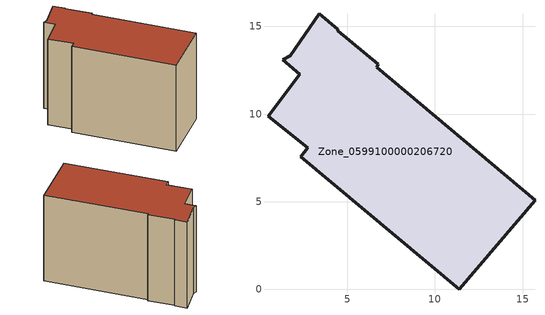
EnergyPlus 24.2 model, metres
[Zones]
Zone_0599100000206720
 floor ground (C_G): 4.45,14.74 6.78,12.83 6.67,12.68 15.71,5.09 11.38,0 2.35,7.56 2.75,8.07 0.48,9.87 2.29,12.28 1.31,13.1 1.75,13.34 3.39,15.73 4.45,14.83 z0
 wall outside (C_F): 3.39,15.73 1.75,13.34 1.31,13.1 2.29,12.28 0.48,9.87 2.75,8.07 2.35,7.56 11.38,0 15.71,5.09 6.67,12.68 6.78,12.83 4.45,14.74 4.45,14.83 3.39,15.73 z0:11
 roof outside (C_R): 4.45,14.83 3.39,15.73 1.75,13.34 1.31,13.1 2.29,12.28 0.48,9.87 2.75,8.07 2.35,7.56 11.38,0 15.71,5.09 6.67,12.68 6.78,12.83 4.45,14.74 z11
[BUILDING]
Pand.0599100000206720: North Axis=0; Terrain=City; Loads Convergence Tolerance Value=0.04; Temperature Convergence Tolerance Value=0.4; Solar Distribution=FullExterior; Maximum Number of Warmup Days=25; Minimum Number of Warmup Days=1
[Site:Location]
Rotterdam.The.Hague.AP_ZH_NLD Design_Conditions: Latitude=51.96; Longitude=4.45; Time Zone=1; Elevation=-4.5
[SITE:GROUNDTEMPERATURE:BUILDINGSURFACE]
18, 18, 18, 18, 18, 18, 18, 18, 18, 18, 18, 18
[MATERIAL] Thermal Absorptance=0.9; Solar Absorptance=0.7; Visible Absorptance=0.7
Name | Roughness | Thickness | Conductivity | Density | Specific Heat
G.TI.1946 | MediumSmooth | 0.15 | 1 | 540 | 1210
F.TI.1946 | Rough | 0.3 | 0.857143 | 1920 | 840
R.TI.1946 | MediumRough | 0.2 | 0.1 | 1500 | 1000
[CONSTRUCTION]
C_G: G.TI.1946
C_F: F.TI.1946
C_R: R.TI.1946
[ZONE]
Zone_0599100000206720: Type=1; Multiplier=1; Ceiling Height=Autocalculate; Volume=Autocalculate; Floor Area=autocalculate; Part of Total Floor Area=Yes
[ZONEINFILTRATION:DESIGNFLOWRATE]
Infil_Zone_0599100000206720: Zone or ZoneList or Space or SpaceList=Zone_0599100000206720; Schedule=AlwaysOn; Design Flow Rate Calculation Method=Flow/Area; Flow Rate per Floor Area=0.003; Constant Term Coefficient=1; Temperature Term Coefficient=0; Velocity Term Coefficient=0; Velocity Squared Term Coefficient=0
[HVACTEMPLATE:ZONE:IDEALLOADSAIRSYSTEM]
Zone_0599100000206720: Maximum Heating Supply Air Temperature=50; Minimum Cooling Supply Air Temperature=13; Maximum Heating Supply Air Humidity Ratio=0.0156; Minimum Cooling Supply Air Humidity Ratio=0.0077; Heating Limit=NoLimit; Cooling Limit=NoLimit; Dehumidification Control Type=ConstantSensibleHeatRatio; Cooling Sensible Heat Ratio=0.7; Dehumidification Setpoint=60; Humidification Control Type=None; Humidification Setpoint=30; Outdoor Air Method=None; Outdoor Air Flow Rate per Person=0.00944; Outdoor Air Flow Rate per Zone Floor Area=0; Outdoor Air Flow Rate per Zone=0; Demand Controlled Ventilation Type=None; Outdoor Air Economizer Type=NoEconomizer; Heat Recovery Type=None; Sensible Heat Recovery Effectiveness=0.7; Latent Heat Recovery Effectiveness=0.65
[ZONECONTROL:THERMOSTAT]
ThermostatControl_Zone_0599100000206720: Zone or ZoneList=Zone_0599100000206720; Control Type Schedule=DualSetpointControlType; Control 1=Thermostat_Zone_0599100000206720; Temperature Difference Between Cutout And Setpoint=0
[THERMOSTATSETPOINT:DUALSETPOINT]
Thermostat_Zone_0599100000206720: Heating Setpoint Temperature Schedule=HeatingSetpoint_Zone_0599100000206720; Cooling Setpoint Temperature Schedule=CoolingSetpoint_Zone_0599100000206720
[SCHEDULE:COMPACT]
HeatingSetpoint_Zone_0599100000206720: Through: 12/31, For: AllDays, Until: 24:00, 21
CoolingSetpoint_Zone_0599100000206720: Through: 12/31, For: AllDays, Until: 24:00, 24
DualSetpointControlType: Through: 12/31, For: AllDays, Until: 24:00, 4
AlwaysOn: Through: 12/31, For: AllDays, Until: 24:00, 1
